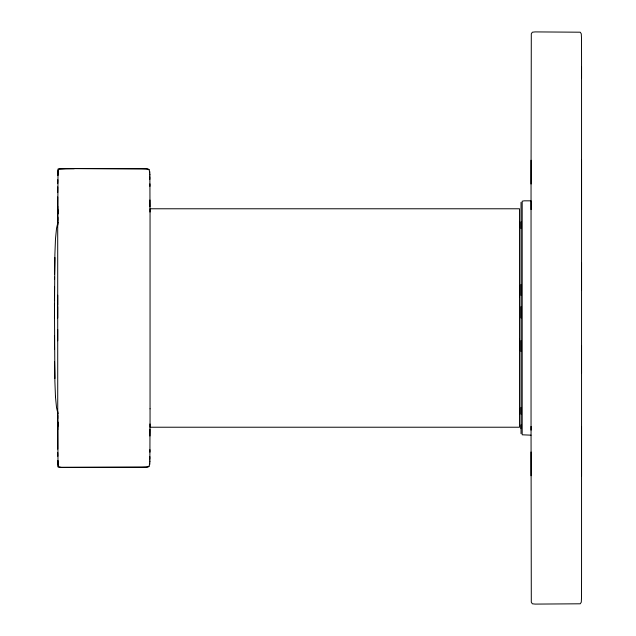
<?xml version="1.0" encoding="UTF-8"?>
<svg xmlns="http://www.w3.org/2000/svg" width="636" height="636" viewBox="0 0 636 636"><rect width="100%" height="100%" fill="white"/><g stroke="black" fill="none" stroke-linecap="round" stroke-linejoin="round"><path stroke-width="0.95" d="M54.45 318L54.879 254.623L55.507 238.643L56.564 228.157L57.979 222.171M54.561 279.037L54.561 277.105M57.979 413.583L56.564 407.843L55.507 397.357L54.879 381.377L54.45 303.642M57.709 340.793L57.709 329.448M57.709 318L57.709 295.207M57.709 225.351L57.709 216.725M57.892 212.504L57.892 211.732L57.804 214.133L57.709 206.167M519.493 414.322L519.501 408.813M519.493 349.705L519.501 339.306M519.501 296.694L519.501 286.295M519.501 227.187L519.501 221.678M521.035 428.664L521.035 424.84M521.035 414.155L521.035 407.39M521.035 351.565L521.035 340.562M521.035 318L521.035 306.663M521.035 295.438L521.035 284.435M521.035 228.61L521.035 221.853M531.044 475.744L531.044 452.005M531.044 430.127L531.044 200.825L524.112 200.825L522.188 201.207L522.188 434.793L531.044 435.175M531.044 209.586L531.044 160.256M581.55 475.744L581.55 426.414M581.55 373.014L581.55 345.61M581.55 290.39L581.55 262.986M581.55 209.586L581.55 160.256M581.55 78.125L581.55 67.026M57.709 192.605L57.741 186.881M57.709 429.833L57.804 421.867M149.985 423.958L149.921 452.148M54.45 300.486L54.561 286.923M149.921 435.994L149.985 429.125M57.709 418.623L57.741 415.459M149.834 459.208L149.921 449.676M57.741 183.43L57.804 179.718M57.741 426.875L57.804 423.171M54.561 274.402L54.879 257.508M57.804 175.298L58.019 170.249L58.981 169.001L74.197 168.763M57.804 425.031L58.019 423.083M149.706 464.693L149.834 460.957M57.804 423.632L57.892 422.264L57.892 424.268L58.019 422.829L58.019 423.449M57.804 460.703L58.186 466.395L59.339 467.134L61.501 467.325L146.224 467.07L149.055 466.299L149.706 463.62M74.197 168.548L146.224 168.747L149.055 169.518L149.706 172.38M149.055 169.701L147.973 169.049L141.844 168.834L65.882 168.564L58.019 169.009L57.741 224.651M149.706 171.307L149.834 175.043M57.804 210.969L57.892 213.068M54.561 361.598L54.879 378.492M57.741 209.125L57.804 212.829M57.741 452.57L57.804 456.282M149.834 176.792L149.921 186.324M57.709 217.377L57.741 220.541M149.921 200.006L149.985 206.875M54.45 335.514L54.561 349.077M57.741 449.119L57.709 306.552M149.985 212.042L149.921 183.852M531.044 183.995L531.298 33.835L532.34 32.205L535.154 31.903L580.247 32.205L581.288 33.835L581.479 37.715L581.55 58.305L581.55 577.695L581.479 598.285L581.288 602.165L580.247 603.795L535.154 604.097L532.34 603.795L531.298 602.165L531.044 426.414M521.035 202.359L521.035 433.641M149.834 173.994L149.834 179.392M149.834 456.608L149.834 462.006M149.055 466.299L147.973 467.126L141.844 467.341L61.501 467.42L58.019 466.991L57.741 411.349M57.709 196.945L57.709 305.161M55.507 396.339L55.507 397.357M150.048 408.813L150.048 427.225L519.493 427.225L519.501 208.775L150.048 208.775L150.048 408.813M57.741 172.014L57.709 175.449L57.741 172.014M57.741 463.986L57.709 460.551L57.741 463.986"/></g></svg>
